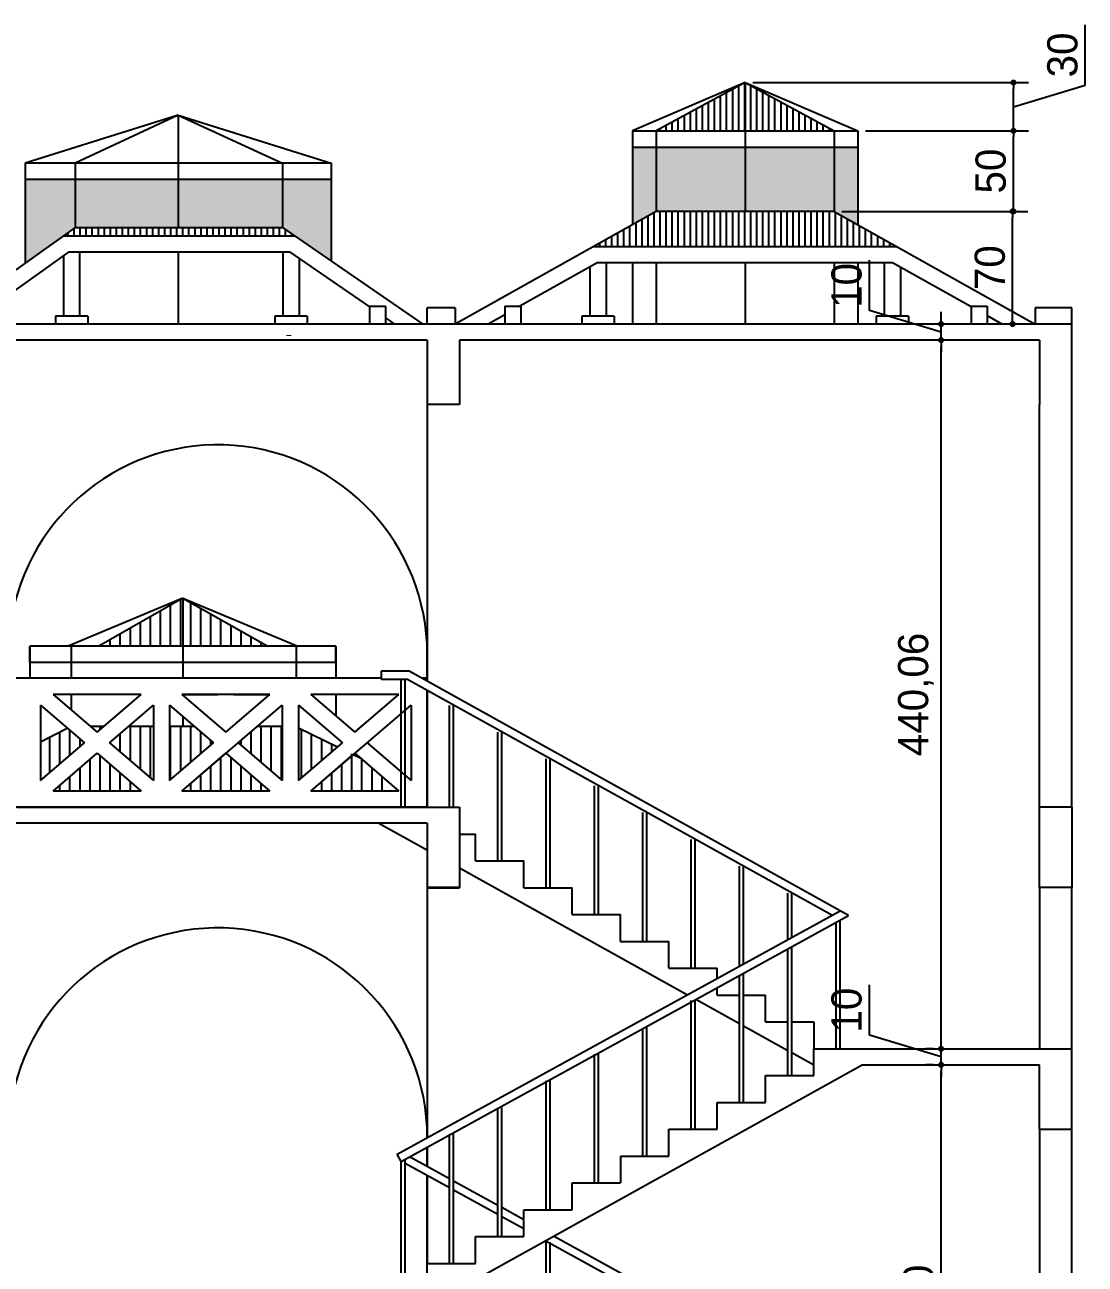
# Model space of a CAD drawing. Extents: x 9483 to 67306, y -5730 to 5191.
# Drawn here: x 12967 to 13625, y -4147 to -3377 of the extents above; entities that cross this region are included whole.
import ezdxf

# ---------------------------------------------------------------- set-up
doc = ezdxf.new("R2010")
doc.units = 0
doc.header["$MEASUREMENT"] = 0
doc.layers.get('0').update_dxf_attribs({"linetype": 'CONTINUOUS'})
doc.layers.get('DEFPOINTS').update_dxf_attribs({"linetype": 'CONTINUOUS'})
for name, color, linetype in [('duvar', 3, 'CONTINUOUS'), ('kolon', 1, 'CONTINUOUS'), ('Layer1', 4, 'CONTINUOUS'), ('ölçü', 5, 'CONTINUOUS')]:
    doc.layers.add(name, color=color, linetype=linetype)
doc.dimstyles.get("Standard").update_dxf_attribs({"dimtxt": 0.18, "dimasz": 0.18, "dimexe": 0.18, "dimexo": 0.0625, "dimgap": 0.09, "dimtad": 0, "dimtih": 1, "dimtoh": 1, "dimdec": 4, "dimzin": 0, "dimdsep": 46, "dimtxsty": 'Standard', "dimcen": 0.09, "dimadec": 0, "dimazin": 0, "dimtfac": 1, "dimtdec": 4, "dimtofl": 0, "dimtmove": 0, "dimatfit": 3, "dimfxl": 1, "dimtolj": 1, "dimtzin": 0, "dimarcsym": 0})

# ---------------------------------------------------------------- blocks, each defined once
blk = doc.blocks.new('_DOT')
at = {"color": 0, "linetype": 'ByBlock'}
blk.add_line((-0.5, 0), (-1, 0), dxfattribs=at)
at = {"color": 0, "linetype": 'ByBlock', "const_width": 0.5}
blk.add_lwpolyline([(-0.25, 0, 1), (0.25, 0, 1)], format="xyb", close=True, dxfattribs=at)
blk = doc.blocks.new('*D89')
at = {"layer": 'DEFPOINTS', "color": 0}
for p in [(13535.62, -4023.39), (13535.62, -4023.39), (13535.62, -4313.39)]:
    blk.add_point(p, dxfattribs=at)
at = {"layer": 'ölçü', "color": 0, "lineweight": -2}
for p, q in [((13530.93, -4023.39), (13526.24, -4023.39)), ((13535.62, -4309.64), (13535.62, -4027.14))]:
    blk.add_line(p, q, dxfattribs=at)
at = {"layer": 'ölçü', "color": 0, "lineweight": -2, "xscale": 3.75, "yscale": 3.75, "zscale": 3.75}
for p, rotation in [((13535.62, -4023.39), 90), ((13535.62, -4313.39), 270)]:
    blk.add_blockref('_DOT', p, dxfattribs=dict(at, rotation=rotation))
at = {"layer": 'ölçü', "color": 0, "insert": (13521.55, -4168.39), "char_height": 18.75, "attachment_point": 5, "rotation": 90}
blk.add_mtext('\\A1;290', dxfattribs=at)
blk = doc.blocks.new('*D90')
at = {"layer": 'DEFPOINTS', "color": 0}
for p in [(13535.62, -4013.39), (13535.62, -4013.39), (13535.62, -4023.39)]:
    blk.add_point(p, dxfattribs=at)
at = {"layer": 'ölçü', "color": 0, "lineweight": -2}
for p, q in [((13491.08, -4005.03), (13491.08, -3973.78)), ((13535.62, -4018.39), (13491.08, -4005.03)), ((13535.62, -4009.64), (13535.62, -4005.89)), ((13530.93, -4013.39), (13526.24, -4013.39)), ((13535.62, -4023.39), (13535.62, -4013.39)), ((13535.62, -4023.39), (13535.62, -4013.39)), ((13535.62, -4027.14), (13535.62, -4030.89))]:
    blk.add_line(p, q, dxfattribs=at)
at = {"layer": 'ölçü', "color": 0, "lineweight": -2, "xscale": 3.75, "yscale": 3.75, "zscale": 3.75}
for p, rotation in [((13535.62, -4013.39), 270), ((13535.62, -4023.39), 90)]:
    blk.add_blockref('_DOT', p, dxfattribs=dict(at, rotation=rotation))
at = {"layer": 'ölçü', "color": 0, "insert": (13477.02, -3989.41), "char_height": 18.75, "attachment_point": 5, "rotation": 90}
blk.add_mtext('\\A1;10', dxfattribs=at)
blk = doc.blocks.new('*D91')
at = {"layer": 'DEFPOINTS', "color": 0}
for p in [(13535.62, -3573.33), (13535.62, -3573.33), (13535.62, -4013.39)]:
    blk.add_point(p, dxfattribs=at)
at = {"layer": 'ölçü', "color": 0, "lineweight": -2}
for p, q in [((13530.93, -3573.33), (13526.24, -3573.33)), ((13535.62, -4009.64), (13535.62, -3577.08))]:
    blk.add_line(p, q, dxfattribs=at)
at = {"layer": 'ölçü', "color": 0, "lineweight": -2, "xscale": 3.75, "yscale": 3.75, "zscale": 3.75}
for p, rotation in [((13535.62, -3573.33), 90), ((13535.62, -4013.39), 270)]:
    blk.add_blockref('_DOT', p, dxfattribs=dict(at, rotation=rotation))
at = {"layer": 'ölçü', "color": 0, "insert": (13519.99, -3793.36), "char_height": 18.75, "attachment_point": 5, "rotation": 90}
blk.add_mtext('\\A1;440,06', dxfattribs=at)
blk = doc.blocks.new('*D92')
at = {"layer": 'DEFPOINTS', "color": 0}
for p in [(13535.62, -3563.33), (13535.62, -3563.33), (13535.62, -3573.33)]:
    blk.add_point(p, dxfattribs=at)
at = {"layer": 'ölçü', "color": 0, "lineweight": -2}
for p, q in [((13491.08, -3554.97), (13491.08, -3523.72)), ((13535.62, -3568.33), (13491.08, -3554.97)), ((13535.62, -3559.58), (13535.62, -3555.83)), ((13530.93, -3563.33), (13526.24, -3563.33)), ((13535.62, -3573.33), (13535.62, -3563.33)), ((13535.62, -3573.33), (13535.62, -3563.33)), ((13535.62, -3577.08), (13535.62, -3580.83))]:
    blk.add_line(p, q, dxfattribs=at)
at = {"layer": 'ölçü', "color": 0, "lineweight": -2, "xscale": 3.75, "yscale": 3.75, "zscale": 3.75}
for p, rotation in [((13535.62, -3563.33), 270), ((13535.62, -3573.33), 90)]:
    blk.add_blockref('_DOT', p, dxfattribs=dict(at, rotation=rotation))
at = {"layer": 'ölçü', "color": 0, "insert": (13477.02, -3539.35), "char_height": 18.75, "attachment_point": 5, "rotation": 90}
blk.add_mtext('\\A1;10', dxfattribs=at)
blk = doc.blocks.new('*D93')
at = {"layer": 'DEFPOINTS', "color": 0}
for p in [(13469.25, -3493.33), (13580.02, -3493.33), (13554.26, -3563.33)]:
    blk.add_point(p, dxfattribs=at)
at = {"layer": 'ölçü', "color": 0, "lineweight": -2}
for p, q in [((13473.93, -3493.33), (13589.39, -3493.33)), ((13580.02, -3559.58), (13580.02, -3497.08))]:
    blk.add_line(p, q, dxfattribs=at)
at = {"layer": 'ölçü', "color": 0, "lineweight": -2, "xscale": 3.75, "yscale": 3.75, "zscale": 3.75}
for p, rotation in [((13580.02, -3493.33), 90), ((13580.02, -3563.33), 270)]:
    blk.add_blockref('_DOT', p, dxfattribs=dict(at, rotation=rotation))
at = {"layer": 'ölçü', "color": 0, "insert": (13565.95, -3528.33), "char_height": 18.75, "attachment_point": 5, "rotation": 90}
blk.add_mtext('\\A1;70', dxfattribs=at)
blk = doc.blocks.new('*D94')
at = {"layer": 'DEFPOINTS', "color": 0}
for p in [(13483.99, -3443.33), (13580.54, -3443.33), (13469.25, -3493.33)]:
    blk.add_point(p, dxfattribs=at)
at = {"layer": 'ölçü', "color": 0, "lineweight": -2}
for p, q in [((13488.68, -3443.33), (13589.91, -3443.33)), ((13580.54, -3489.58), (13580.54, -3447.08))]:
    blk.add_line(p, q, dxfattribs=at)
at = {"layer": 'ölçü', "color": 0, "lineweight": -2, "xscale": 3.75, "yscale": 3.75, "zscale": 3.75}
for p, rotation in [((13580.54, -3443.33), 90), ((13580.54, -3493.33), 270)]:
    blk.add_blockref('_DOT', p, dxfattribs=dict(at, rotation=rotation))
at = {"layer": 'ölçü', "color": 0, "insert": (13566.47, -3468.33), "char_height": 18.75, "attachment_point": 5, "rotation": 90}
blk.add_mtext('\\A1;50', dxfattribs=at)
blk = doc.blocks.new('*D95')
at = {"layer": 'DEFPOINTS', "color": 0}
for p in [(13413.99, -3413.33), (13580.54, -3413.33), (13483.99, -3443.33)]:
    blk.add_point(p, dxfattribs=at)
at = {"layer": 'ölçü', "color": 0, "lineweight": -2}
for p, q in [((13625.07, -3414.97), (13625.07, -3377.47)), ((13418.68, -3413.33), (13589.91, -3413.33)), ((13580.54, -3428.33), (13625.07, -3414.97)), ((13580.54, -3439.58), (13580.54, -3417.08))]:
    blk.add_line(p, q, dxfattribs=at)
at = {"layer": 'ölçü', "color": 0, "lineweight": -2, "xscale": 3.75, "yscale": 3.75, "zscale": 3.75}
for p, rotation in [((13580.54, -3413.33), 90), ((13580.54, -3443.33), 270)]:
    blk.add_blockref('_DOT', p, dxfattribs=dict(at, rotation=rotation))
at = {"layer": 'ölçü', "color": 0, "insert": (13611.01, -3396.22), "char_height": 18.75, "attachment_point": 5, "rotation": 90}
blk.add_mtext('\\A1;30', dxfattribs=at)

msp = doc.modelspace()

# ---------------------------------------------------------------- hatches: boundary and pattern name
at = {"layer": 'kolon'}
h = msp.add_hatch(dxfattribs=at)
h.set_pattern_fill('LINE', color=1, scale=30, angle=90, style=0)
h.paths.add_polyline_path([(13413.99093, -3443.33009), (13413.99093, -3413.33009), (13358.73628, -3443.33009)])
h.paths.add_polyline_path([(13413.99093, -3443.33009), (13469.24559, -3443.33009), (13413.99093, -3413.33009)])
h = msp.add_hatch(color=1, dxfattribs=at)
h.dxf.hatch_style = 1
h.set_gradient(color1=(255, 223, 127), color2=(255, 246, 219), one_color=1, tint=0.93, name='CYLINDER')
h.paths.add_polyline_path([(12998.11333, -3473.45779), (12967.01725, -3473.45779), (12967.01725, -3525.50926), (12998.11333, -3503.33009)])
h.paths.add_polyline_path([(13157.01725, -3473.45779), (13126.83748, -3473.45779), (13126.83748, -3503.33009), (13157.01725, -3524.10708)])
h.paths.add_polyline_path([(13358.73628, -3453.45779), (13343.99093, -3453.45779), (13343.99093, -3501.60434), (13358.73628, -3493.33009)])
h.paths.add_polyline_path([(13483.99093, -3453.45779), (13469.24559, -3453.45779), (13469.24559, -3493.33009), (13483.99093, -3501.60434)])
h = msp.add_hatch(color=1, dxfattribs=at)
h.dxf.hatch_style = 1
h.set_gradient(color1=(255, 205, 56), color2=(255, 219, 112), one_color=1, tint=0.72, name='CYLINDER')
h.paths.add_polyline_path([(13062.01725, -3473.45779), (12998.11333, -3473.45779), (12998.11333, -3503.33009), (13062.01725, -3503.33009)])
h.paths.add_polyline_path([(13126.83748, -3473.45779), (13062.01725, -3473.45779), (13062.01725, -3503.33009), (13126.83748, -3503.33009)])
h.paths.add_polyline_path([(13413.99093, -3453.45779), (13358.73628, -3453.45779), (13358.73628, -3493.33009), (13413.99093, -3493.33009)])
h.paths.add_polyline_path([(13469.24559, -3453.45779), (13413.99093, -3453.45779), (13413.99093, -3493.33009), (13469.24559, -3493.33009)])
h = msp.add_hatch(dxfattribs=at)
h.set_pattern_fill('LINE', color=1, scale=30, angle=90, style=0)
h.paths.add_polyline_path([(13358.73628, -3493.33009), (13320.00331, -3515.06483), (13507.97856, -3515.06483), (13469.24559, -3493.33009)])
h = msp.add_hatch(dxfattribs=at)
h.set_pattern_fill('LINE', color=1, scale=30, angle=90, style=0)
h.paths.add_polyline_path([(13134.32165, -3508.4825), (13126.83748, -3503.33009), (12998.11333, -3503.33009), (12990.88945, -3508.4825)])

# ---------------------------------------------------------------- linework, layer by layer
at = {"color": 27}
for p, q in [((13188.01003, -3783.33009), (12956.90816, -3783.33009)), ((13188.01003, -3783.33009), (12956.90816, -3783.33009)), ((13176.67043, -3783.33009), (12966.67043, -3783.33009)), ((13216.90816, -3783.33009), (13213.21291, -3783.33009)), ((13216.90816, -3783.33009), (13213.21291, -3783.33009)), ((13216.67043, -3783.33009), (13216.67043, -3785.2517)), ((13216.67043, -3783.33009), (13216.67043, -3785.2517)), ((13216.67043, -3783.33009), (13216.67043, -3785.2517)), ((13216.67043, -3783.33009), (13216.67043, -3785.2517)), ((12984.35338, -3793.33009), (13011.67043, -3816.74471)), ((13038.98747, -3793.33009), (12984.35338, -3793.33009)), ((13038.98747, -3793.33009), (12984.35338, -3793.33009)), ((12984.35338, -3793.33009), (13011.67043, -3816.74471)), ((13038.98747, -3793.33009), (12984.35338, -3793.33009)), ((12984.35338, -3793.33009), (13011.67043, -3816.74471)), ((13038.98747, -3793.33009), (12984.35338, -3793.33009)), ((12984.35338, -3793.33009), (13011.67043, -3816.74471)), ((13011.67043, -3816.74471), (13038.98747, -3793.33009)), ((13011.67043, -3816.74471), (13038.98747, -3793.33009)), ((13011.67043, -3816.74471), (13038.98747, -3793.33009)), ((13011.67043, -3816.74471), (13038.98747, -3793.33009)), ((13118.98747, -3793.33009), (13064.35338, -3793.33009)), ((13064.35338, -3793.33009), (13091.67043, -3816.74471)), ((13064.35338, -3793.33009), (13086.67043, -3793.33009)), ((13118.98747, -3793.33009), (13064.35338, -3793.33009)), ((13064.35338, -3793.33009), (13086.67043, -3793.33009)), ((13064.35338, -3793.33009), (13091.67043, -3816.74471)), ((13064.35338, -3793.33009), (13091.67043, -3816.74471)), ((13118.98747, -3793.33009), (13064.35338, -3793.33009)), ((13064.35338, -3793.33009), (13091.67043, -3816.74471)), ((13118.98747, -3793.33009), (13064.35338, -3793.33009)), ((13091.67043, -3816.74471), (13118.98747, -3793.33009)), ((13091.67043, -3816.74471), (13118.98747, -3793.33009)), ((13091.67043, -3816.74471), (13118.98747, -3793.33009)), ((13091.67043, -3816.74471), (13118.98747, -3793.33009)), ((13096.67043, -3793.33009), (13101.67043, -3793.33009)), ((13096.67043, -3793.33009), (13118.98747, -3793.33009)), ((13144.35338, -3793.33009), (13171.67043, -3816.74471)), ((13176.67043, -3793.33009), (13144.35338, -3793.33009)), ((13144.35338, -3793.33009), (13171.67043, -3816.74471)), ((13176.67043, -3793.33009), (13144.35338, -3793.33009)), ((13198.98747, -3793.33009), (13144.35338, -3793.33009)), ((13144.35338, -3793.33009), (13171.67043, -3816.74471)), ((13144.35338, -3793.33009), (13171.67043, -3816.74471)), ((13198.98747, -3793.33009), (13144.35338, -3793.33009)), ((13171.67043, -3816.74471), (13198.98747, -3793.33009)), ((13171.67043, -3816.74471), (13198.98747, -3793.33009)), ((13216.67043, -3790.97204), (13216.67043, -3863.34548)), ((13216.67043, -3790.97204), (13216.67043, -3863.34548)), ((13216.67043, -3790.97204), (13216.67043, -3863.34548)), ((13216.67043, -3790.97204), (13216.67043, -3863.34548)), ((12976.67043, -3799.91548), (12976.67043, -3846.74471)), ((12976.67043, -3799.91548), (12976.67043, -3846.74471)), ((12976.67043, -3799.91548), (13003.98747, -3823.33009)), ((12976.67043, -3799.91548), (13003.98747, -3823.33009)), ((12976.67043, -3799.91548), (12976.67043, -3846.74471)), ((12976.67043, -3799.91548), (13003.98747, -3823.33009)), ((12976.67043, -3799.91548), (13003.98747, -3823.33009)), ((13019.35338, -3823.33009), (13046.67043, -3799.91548)), ((13019.35338, -3823.33009), (13046.67043, -3799.91548)), ((13046.67043, -3799.91548), (13046.67043, -3846.74471)), ((13046.67043, -3799.91548), (13046.67043, -3846.74471)), ((13046.67043, -3799.91548), (13046.67043, -3846.74471)), ((13046.67043, -3799.91548), (13046.67043, -3846.74471)), ((13056.67043, -3799.91548), (13056.67043, -3846.74471)), ((13056.67043, -3799.91548), (13056.67043, -3846.74471)), ((13056.67043, -3799.91548), (13056.67043, -3846.74471)), ((13056.67043, -3799.91548), (13056.67043, -3846.74471)), ((13056.67043, -3799.91548), (13083.98747, -3823.33009)), ((13056.67043, -3799.91548), (13083.98747, -3823.33009)), ((13056.67043, -3799.91548), (13056.67043, -3846.74471)), ((13056.67043, -3799.91548), (13056.67043, -3846.74471)), ((13056.67043, -3799.91548), (13056.67043, -3846.74471)), ((13056.67043, -3799.91548), (13056.67043, -3846.74471)), ((13056.67043, -3799.91548), (13083.98747, -3823.33009)), ((13056.67043, -3799.91548), (13083.98747, -3823.33009)), ((13064.35338, -3853.33009), (13126.67043, -3799.91548)), ((13064.35338, -3853.33009), (13126.67043, -3799.91548)), ((13099.35338, -3823.33009), (13126.67043, -3799.91548)), ((13099.35338, -3823.33009), (13126.67043, -3799.91548)), ((13126.67043, -3799.91548), (13126.67043, -3846.74471)), ((13126.67043, -3799.91548), (13126.67043, -3846.74471)), ((13126.67043, -3799.91548), (13126.67043, -3846.74471)), ((13126.67043, -3799.91548), (13126.67043, -3846.74471)), ((13126.67043, -3799.91548), (13126.67043, -3846.74471)), ((13126.67043, -3799.91548), (13126.67043, -3846.74471)), ((13126.67043, -3799.91548), (13126.67043, -3846.74471)), ((13126.67043, -3799.91548), (13126.67043, -3846.74471)), ((13136.67043, -3799.91548), (13136.67043, -3846.74471)), ((13136.67043, -3799.91548), (13136.67043, -3846.74471)), ((13136.67043, -3799.91548), (13136.67043, -3846.74471)), ((13136.67043, -3799.91548), (13136.67043, -3846.74471)), ((13136.67043, -3799.91548), (13163.98747, -3823.33009)), ((13136.67043, -3799.91548), (13163.98747, -3823.33009)), ((13136.67043, -3799.91548), (13136.67043, -3846.74471)), ((13136.67043, -3799.91548), (13136.67043, -3846.74471)), ((13136.67043, -3799.91548), (13136.67043, -3846.74471)), ((13136.67043, -3799.91548), (13136.67043, -3846.74471)), ((13136.67043, -3799.91548), (13163.98747, -3823.33009)), ((13136.67043, -3799.91548), (13163.98747, -3823.33009)), ((13144.35338, -3853.33009), (13206.67043, -3799.91548)), ((13144.35338, -3853.33009), (13206.67043, -3799.91548)), ((13206.67043, -3799.91548), (13206.67043, -3846.74471)), ((13206.67043, -3799.91548), (13206.67043, -3846.74471)), ((13206.67043, -3799.91548), (13206.67043, -3846.74471)), ((13206.67043, -3799.91548), (13206.67043, -3846.74471)), ((13206.67043, -3799.91548), (13206.67043, -3846.74471)), ((13206.67043, -3799.91548), (13206.67043, -3846.74471)), ((13171.67043, -3816.74471), (13176.67043, -3812.45899)), ((13171.67043, -3816.74471), (13176.67043, -3812.45899)), ((12976.67043, -3846.74471), (13003.98747, -3823.33009)), ((12976.67043, -3846.74471), (13003.98747, -3823.33009)), ((12976.67043, -3846.74471), (13003.98747, -3823.33009)), ((12976.67043, -3846.74471), (13003.98747, -3823.33009)), ((13019.35338, -3823.33009), (13046.67043, -3846.74471)), ((13019.35338, -3823.33009), (13046.67043, -3846.74471)), ((13019.35338, -3823.33009), (13046.67043, -3846.74471)), ((13019.35338, -3823.33009), (13046.67043, -3846.74471)), ((13056.67043, -3846.74471), (13083.98747, -3823.33009)), ((13056.67043, -3846.74471), (13083.98747, -3823.33009)), ((13056.67043, -3846.74471), (13083.98747, -3823.33009)), ((13056.67043, -3846.74471), (13083.98747, -3823.33009)), ((13099.35338, -3823.33009), (13126.67043, -3846.74471)), ((13099.35338, -3823.33009), (13126.67043, -3846.74471)), ((13099.35338, -3823.33009), (13126.67043, -3846.74471)), ((13099.35338, -3823.33009), (13126.67043, -3846.74471)), ((13136.67043, -3846.74471), (13163.98747, -3823.33009)), ((13136.67043, -3846.74471), (13163.98747, -3823.33009)), ((13136.67043, -3846.74471), (13163.98747, -3823.33009)), ((13136.67043, -3846.74471), (13163.98747, -3823.33009)), ((13179.35338, -3823.33009), (13206.67043, -3846.74471)), ((13179.35338, -3823.33009), (13206.67043, -3846.74471)), ((12984.35338, -3853.33009), (13011.67043, -3829.91548)), ((12984.35338, -3853.33009), (13011.67043, -3829.91548)), ((13011.67043, -3829.91548), (13038.98747, -3853.33009)), ((13011.67043, -3829.91548), (13038.98747, -3853.33009)), ((13011.67043, -3829.91548), (13038.98747, -3853.33009)), ((13011.67043, -3829.91548), (13038.98747, -3853.33009)), ((13064.35338, -3853.33009), (13091.67043, -3829.91548)), ((13064.35338, -3853.33009), (13091.67043, -3829.91548)), ((13091.67043, -3829.91548), (13118.98747, -3853.33009)), ((13091.67043, -3829.91548), (13118.98747, -3853.33009)), ((13091.67043, -3829.91548), (13118.98747, -3853.33009)), ((13091.67043, -3829.91548), (13118.98747, -3853.33009)), ((13144.35338, -3853.33009), (13176.67043, -3825.62977)), ((13144.35338, -3853.33009), (13170.75143, -3830.70319)), ((13171.67043, -3829.91548), (13176.67043, -3834.2012)), ((13171.67043, -3829.91548), (13176.67043, -3834.2012)), ((13171.67043, -3829.91548), (13198.98747, -3853.33009)), ((13171.67043, -3829.91548), (13198.98747, -3853.33009)), ((13038.98747, -3853.33009), (12984.35338, -3853.33009)), ((13038.98747, -3853.33009), (12984.35338, -3853.33009)), ((13038.98747, -3853.33009), (12984.35338, -3853.33009)), ((13038.98747, -3853.33009), (12984.35338, -3853.33009)), ((13038.98747, -3853.33009), (12984.35338, -3853.33009)), ((13038.98747, -3853.33009), (12984.35338, -3853.33009)), ((13038.98747, -3853.33009), (12984.35338, -3853.33009)), ((13038.98747, -3853.33009), (12984.35338, -3853.33009)), ((13118.98747, -3853.33009), (13064.35338, -3853.33009)), ((13118.98747, -3853.33009), (13064.35338, -3853.33009)), ((13118.98747, -3853.33009), (13064.35338, -3853.33009)), ((13118.98747, -3853.33009), (13064.35338, -3853.33009)), ((13118.98747, -3853.33009), (13064.35338, -3853.33009)), ((13118.98747, -3853.33009), (13064.35338, -3853.33009)), ((13118.98747, -3853.33009), (13064.35338, -3853.33009)), ((13118.98747, -3853.33009), (13064.35338, -3853.33009)), ((13118.98747, -3853.33009), (13064.35338, -3853.33009)), ((13118.98747, -3853.33009), (13064.35338, -3853.33009)), ((13118.98747, -3853.33009), (13064.35338, -3853.33009)), ((13118.98747, -3853.33009), (13064.35338, -3853.33009)), ((13176.67043, -3853.33009), (13144.35338, -3853.33009)), ((13176.67043, -3853.33009), (13144.35338, -3853.33009)), ((13176.67043, -3853.33009), (13144.35338, -3853.33009)), ((13176.67043, -3853.33009), (13144.35338, -3853.33009)), ((13176.67043, -3853.33009), (13144.35338, -3853.33009)), ((13176.67043, -3853.33009), (13144.35338, -3853.33009)), ((13198.98747, -3853.33009), (13144.35338, -3853.33009)), ((13198.98747, -3853.33009), (13144.35338, -3853.33009)), ((13198.98747, -3853.33009), (13144.35338, -3853.33009)), ((13198.98747, -3853.33009), (13144.35338, -3853.33009)), ((13198.98747, -3853.33009), (13144.35338, -3853.33009)), ((13198.98747, -3853.33009), (13144.35338, -3853.33009)), ((13206.67043, -3863.33009), (13206.67043, -3863.34548)), ((13206.67043, -3863.33009), (13206.67043, -3863.34548)), ((13206.67043, -3863.33009), (13206.67043, -3863.34548)), ((13206.67043, -3863.33009), (13206.67043, -3863.34548))]:
    msp.add_line(p, q, dxfattribs=at)
at = {"layer": 'duvar'}
for p, q in [((13062.01725, -3433.50625), (13062.01725, -3503.33009)), ((12967.01725, -3463.45779), (12967.01725, -3525.50926)), ((12998.11333, -3463.45779), (12998.11333, -3503.33009)), ((13126.83748, -3463.45779), (13126.83748, -3503.33009)), ((13157.01725, -3463.45779), (13157.01725, -3524.10708)), ((13157.01725, -3473.45779), (12967.01725, -3473.45779)), ((13062.01725, -3518.4825), (13062.01725, -3563.33009)), ((13064.98153, -3733.45779), (13064.98153, -3783.33009)), ((12969.98153, -3773.45779), (12969.98153, -3763.45779)), ((12969.98153, -3763.45779), (12969.98153, -3783.33009)), ((12995.53128, -3763.45779), (12995.53128, -3783.33009)), ((13135.27584, -3763.45779), (13135.27584, -3783.33009)), ((13159.98153, -3773.45779), (13159.98153, -3763.45779)), ((13159.98153, -3763.45779), (13159.98153, -3783.33009)), ((13216.67043, -3768.33009), (13216.67043, -3785.2517)), ((13216.67043, -3785.2517), (13216.67043, -3768.33009)), ((13216.67043, -3785.2517), (13216.67043, -3768.33009)), ((13159.98153, -3773.45779), (12969.98153, -3773.45779)), ((12969.98153, -3773.45779), (12969.98153, -3783.33009)), ((13159.98153, -3773.45779), (13159.98153, -3783.33009)), ((12995.53128, -3793.33009), (12995.53128, -3802.91115)), ((13159.98153, -3793.33009), (13159.98153, -3806.72565)), ((13159.98153, -3793.33009), (13159.98153, -3806.72565)), ((13216.67043, -3863.33009), (13216.67043, -3790.97204)), ((13216.67043, -3863.33009), (13216.67043, -3790.97204)), ((13216.67043, -3790.97204), (13216.67043, -3863.33009)), ((13064.98153, -3807.03929), (13064.98153, -3813.33009)), ((13596.67043, -4063.39009), (13596.67043, -4313.39009)), ((13616.67043, -4313.39009), (13616.67043, -4063.39009)), ((13216.67043, -4068.33009), (13216.67043, -4068.68179)), ((13216.67043, -4068.68179), (13216.67043, -4068.33009)), ((13216.67043, -4068.68179), (13216.67043, -4068.33009)), ((13216.67043, -4086.57063), (13216.67043, -4074.38872)), ((13216.67043, -4086.57063), (13216.67043, -4074.38872)), ((13216.67043, -4074.38872), (13216.67043, -4086.57063)), ((13216.67043, -4146.67009), (13216.67043, -4092.27863)), ((13216.67043, -4146.67009), (13216.67043, -4092.27863)), ((13216.67043, -4092.27863), (13216.67043, -4146.67009))]:
    msp.add_line(p, q, dxfattribs=at)
at = {"layer": 'duvar', "color": 1}
for p, q in [((13343.99093, -3443.33009), (13483.99093, -3443.33009)), ((13596.67043, -3873.33009), (13596.67043, -3863.33009)), ((13616.67043, -3863.33009), (13596.67043, -3863.33009)), ((13596.67043, -3913.33009), (13596.67043, -3873.33009))]:
    msp.add_line(p, q, dxfattribs=at)
at = {"layer": 'duvar', "color": 27, "lineweight": 0}
msp.add_line((13132.15504, -3570.37072), (13129.3724, -3570.63082), dxfattribs=at)
at = {"layer": 'duvar', "color": 3}
for p, q in [((13596.67043, -3863.33009), (13596.67043, -3613.33009)), ((13616.67043, -3863.33009), (13616.67043, -3613.33009)), ((13596.67043, -3913.33009), (13596.67043, -4013.39009)), ((13616.67043, -4013.39009), (13616.67043, -3913.33009))]:
    msp.add_line(p, q, dxfattribs=at)
at = {"layer": 'kolon', "color": 1}
for p, q in [((13413.99093, -3413.33009), (13343.99093, -3443.33009)), ((13413.99093, -3413.33009), (13358.73628, -3443.33009)), ((13413.99093, -3413.33009), (13469.24559, -3443.33009)), ((13413.99093, -3413.33009), (13483.99093, -3443.33009)), ((13343.99093, -3453.45779), (13483.99093, -3453.45779)), ((12967.01725, -3463.45779), (12967.01725, -3525.50926)), ((13358.73628, -3493.33009), (13233.99093, -3563.33009)), ((13469.24559, -3493.33009), (13593.99093, -3563.33009)), ((12998.11333, -3503.33009), (12928.01133, -3553.33009)), ((12990.88945, -3508.4825), (13134.32165, -3508.4825)), ((13320.00331, -3515.06483), (13507.97856, -3515.06483)), ((12994.09031, -3518.4825), (12946.71938, -3552.26965)), ((12994.09031, -3518.4825), (13131.21225, -3518.4825)), ((13322.61731, -3525.06483), (13274.22383, -3552.22051)), ((13322.61731, -3525.06483), (13505.36455, -3525.06483)), ((13343.99093, -3525.06483), (13343.99093, -3563.33009)), ((13358.73628, -3525.06483), (13358.73628, -3563.33009)), ((13413.99093, -3525.06483), (13413.99093, -3563.33009)), ((13469.24559, -3525.06483), (13469.24559, -3563.33009)), ((13483.99093, -3525.06483), (13483.99093, -3563.33009)), ((13505.36455, -3525.06483), (13554.25825, -3552.5012)), ((13216.67043, -3563.33009), (13216.67043, -3553.33009)), ((13233.99093, -3553.33009), (13233.99093, -3563.33009)), ((13264.78891, -3557.51485), (13254.4257, -3563.33009)), ((13564.25825, -3558.11263), (13573.55617, -3563.33009)), ((13216.67043, -3573.33009), (13216.67043, -3785.2517)), ((13236.67043, -3573.33009), (13236.67043, -3613.33009)), ((13216.67043, -3790.97204), (13216.67043, -3863.33009)), ((13216.67043, -3863.33009), (13216.67043, -3846.67009)), ((13236.67043, -3863.33009), (13236.67043, -3913.43009)), ((13616.67043, -3863.33009), (13616.67043, -3913.33009)), ((13216.67043, -3873.33009), (13216.67043, -3880.11009)), ((13216.67043, -3873.33009), (13216.67043, -4068.68179)), ((13596.67043, -3913.33009), (13596.67043, -3873.33009)), ((13616.67043, -3913.33009), (13596.67043, -3913.33009)), ((13596.67043, -4063.39009), (13596.67043, -4023.39009)), ((13216.67043, -4074.38872), (13216.67043, -4086.57063)), ((13216.67043, -4092.27863), (13216.67043, -4146.67009))]:
    msp.add_line(p, q, dxfattribs=at)
at = {"layer": 'kolon', "color": 3}
for p, q in [((13413.99093, -3413.33009), (13413.99093, -3493.33009)), ((13343.99093, -3443.33009), (13343.99093, -3501.60434)), ((13358.73628, -3443.33009), (13358.73628, -3493.33009)), ((13469.24559, -3443.33009), (13469.24559, -3493.33009)), ((13483.99093, -3443.33009), (13483.99093, -3501.60434))]:
    msp.add_line(p, q, dxfattribs=at)
at = {"layer": 'kolon'}
for p, q in [((13062.01725, -3433.50625), (12967.01725, -3463.45779)), ((13062.01725, -3433.50625), (12998.11333, -3463.45779)), ((13062.01725, -3433.50625), (13157.01725, -3463.45779)), ((13062.01725, -3433.50625), (13126.83748, -3463.45779)), ((13157.01725, -3463.45779), (12967.01725, -3463.45779)), ((13469.24559, -3493.33009), (13358.73628, -3493.33009)), ((12998.11333, -3503.33009), (13126.83748, -3503.33009)), ((13126.83748, -3503.33009), (13213.99093, -3563.33009)), ((13131.21225, -3518.4825), (13180.77515, -3552.60363)), ((13233.99093, -3553.33009), (13216.67043, -3553.33009)), ((13616.67043, -3553.33009), (13593.99093, -3553.33009)), ((13616.67043, -3613.33009), (13616.67043, -3553.33009)), ((13142.09242, -3563.33009), (12916.67043, -3563.33009)), ((13616.67043, -3563.33009), (13142.09242, -3563.33009)), ((13190.77515, -3559.48803), (13196.35596, -3563.33009)), ((13216.67043, -3573.33009), (12956.67043, -3573.33009)), ((13596.67043, -3573.33009), (13236.67043, -3573.33009)), ((13596.67043, -3573.33009), (13596.67043, -3613.33009)), ((13236.67043, -3613.33009), (13216.67043, -3613.33009)), ((13064.98153, -3733.45779), (12993.73153, -3763.45779)), ((13064.98153, -3733.45779), (13012.89384, -3763.45779)), ((13057.37177, -3763.45779), (13057.37177, -3737.84065)), ((13063.62177, -3763.45779), (13063.62177, -3734.24095)), ((13064.98153, -3733.45779), (13117.70226, -3763.45779)), ((13064.98153, -3733.45779), (13136.23153, -3763.45779)), ((13069.87177, -3763.45779), (13069.87177, -3736.24052)), ((13076.12177, -3763.45779), (13076.12177, -3739.797)), ((13044.87177, -3763.45779), (13044.87177, -3745.04005)), ((13051.12177, -3763.45779), (13051.12177, -3741.44035)), ((13082.37177, -3763.45779), (13082.37177, -3743.35347)), ((13088.62177, -3763.45779), (13088.62177, -3746.90995)), ((13026.12177, -3763.45779), (13026.12177, -3755.83914)), ((13032.37177, -3763.45779), (13032.37177, -3752.23944)), ((13038.62177, -3763.45779), (13038.62177, -3748.63974)), ((13094.87177, -3763.45779), (13094.87177, -3750.46642)), ((13101.12177, -3763.45779), (13101.12177, -3754.0229)), ((13159.98153, -3763.45779), (12969.98153, -3763.45779)), ((13013.62177, -3763.45779), (13013.62177, -3763.03854)), ((13019.87177, -3763.45779), (13019.87177, -3759.43884)), ((13107.37177, -3763.45779), (13107.37177, -3757.57937)), ((13113.62177, -3763.45779), (13113.62177, -3761.13585)), ((12993.51435, -3814.35313), (12976.67043, -3822.89674)), ((12993.51435, -3814.35313), (12976.67043, -3822.89674)), ((12988.62177, -3836.50069), (12988.62177, -3816.83475)), ((12994.87177, -3831.14355), (12994.87177, -3815.51664)), ((13015.65414, -3813.33009), (13007.68671, -3813.33009)), ((13013.62177, -3815.07212), (13013.62177, -3813.33009)), ((13026.12177, -3829.13157), (13026.12177, -3817.52861)), ((13046.67043, -3813.33009), (13031.02005, -3813.33009)), ((13032.37177, -3834.48872), (13032.37177, -3813.33009)), ((13038.62177, -3839.84586), (13038.62177, -3813.33009)), ((13044.87177, -3845.203), (13044.87177, -3813.33009)), ((13072.32081, -3813.33009), (13056.67043, -3813.33009)), ((13057.37177, -3846.14355), (13057.37177, -3813.33009)), ((13063.62177, -3840.78641), (13063.62177, -3813.33009)), ((13069.87177, -3835.42926), (13069.87177, -3813.33009)), ((13076.12177, -3830.07212), (13076.12177, -3816.58807)), ((13107.37177, -3830.203), (13107.37177, -3816.45719)), ((13126.67043, -3813.33009), (13111.02005, -3813.33009)), ((13113.62177, -3835.56015), (13113.62177, -3813.33009)), ((13119.87177, -3840.91729), (13119.87177, -3813.33009)), ((13126.12177, -3846.27443), (13126.12177, -3813.33009)), ((13136.67043, -3814.01305), (13160.97257, -3825.91429)), ((13138.62177, -3845.07212), (13138.62177, -3814.96867)), ((12982.37177, -3841.85784), (12982.37177, -3820.00489)), ((13001.12177, -3825.78641), (13001.12177, -3820.87378)), ((13019.87177, -3823.77443), (13019.87177, -3822.88576)), ((13082.37177, -3824.71498), (13082.37177, -3821.94521)), ((13101.12177, -3824.84586), (13101.12177, -3821.81433)), ((13144.87177, -3839.71498), (13144.87177, -3818.02941)), ((13151.12177, -3834.35784), (13151.12177, -3821.09016)), ((13157.37177, -3829.00069), (13157.37177, -3824.15091)), ((13013.62177, -3853.33009), (13013.62177, -3831.58807)), ((13088.62177, -3853.33009), (13088.62177, -3832.52861)), ((13094.87177, -3853.33009), (13094.87177, -3832.6595)), ((13169.87177, -3853.33009), (13169.87177, -3830.27241)), ((13170.75143, -3830.70319), (13175.03918, -3832.80299)), ((13001.12177, -3853.33009), (13001.12177, -3838.95719)), ((13007.37177, -3853.33009), (13007.37177, -3833.60004)), ((13019.87177, -3853.33009), (13019.87177, -3836.94521)), ((13082.37177, -3853.33009), (13082.37177, -3837.88576)), ((13101.12177, -3853.33009), (13101.12177, -3838.01664)), ((13163.62177, -3853.33009), (13163.62177, -3836.81433)), ((13176.12177, -3853.33009), (13176.12177, -3833.33315)), ((13182.37177, -3853.33009), (13182.37177, -3839.08807)), ((12994.87177, -3853.33009), (12994.87177, -3844.31433)), ((13026.12177, -3853.33009), (13026.12177, -3842.30235)), ((13032.37177, -3853.33009), (13032.37177, -3847.6595)), ((13076.12177, -3853.33009), (13076.12177, -3843.2429)), ((13107.37177, -3853.33009), (13107.37177, -3843.37378)), ((13151.12177, -3853.33009), (13151.12177, -3847.52861)), ((13157.37177, -3853.33009), (13157.37177, -3842.17147)), ((13188.62177, -3853.33009), (13188.62177, -3844.44521)), ((12988.62177, -3853.33009), (12988.62177, -3849.67147)), ((13038.62177, -3853.33009), (13038.62177, -3853.01664)), ((13069.87177, -3853.33009), (13069.87177, -3848.60004)), ((13113.62177, -3853.33009), (13113.62177, -3848.73092)), ((13144.87177, -3853.33009), (13144.87177, -3852.88576)), ((13216.67043, -3863.33009), (12916.67043, -3863.33009)), ((13216.95521, -3863.33009), (12926.67043, -3863.33009)), ((12961.95521, -3863.33009), (13236.67043, -3863.33009)), ((13216.67043, -3873.33009), (12956.67043, -3873.33009)), ((13186.67043, -3873.33009), (13216.85933, -3890.11009)), ((13236.67043, -3901.12176), (13378.21209, -3979.79534)), ((13236.67043, -3913.33009), (13216.67043, -3913.33009)), ((13236.67043, -3913.33009), (13216.67043, -3913.33009)), ((13383.37173, -3982.66324), (13410.42043, -3997.6978)), ((13412.92043, -3999.08739), (13440.42043, -4014.3728)), ((13442.92043, -4015.76239), (13456.67043, -4023.40509)), ((13456.67043, -4013.39009), (13616.67043, -4013.39009)), ((13616.67043, -4063.39009), (13616.67043, -4013.39009)), ((13236.67043, -4162.22343), (13486.67043, -4023.39009)), ((13486.67043, -4023.39009), (13596.67043, -4023.39009)), ((13596.67043, -4063.39009), (13596.67043, -4023.39009)), ((13596.67043, -4063.39009), (13616.67043, -4063.39009))]:
    msp.add_line(p, q, dxfattribs=at)
at = {"layer": 'kolon', "color": 40}
for p, q in [((12990.88945, -3520.7655), (12990.88945, -3558.33009)), ((13000.88945, -3518.4825), (13000.88945, -3558.33009)), ((13127.09242, -3518.4825), (13127.09242, -3558.33009)), ((13137.09242, -3522.53065), (13137.09242, -3558.33009)), ((13327.61731, -3525.06483), (13327.61731, -3558.33009)), ((13500.36455, -3525.06483), (13500.36455, -3558.33009)), ((13317.61731, -3527.87055), (13317.61731, -3558.33009)), ((13510.36455, -3527.87055), (13510.36455, -3558.33009)), ((13180.77515, -3552.26965), (13180.77515, -3563.33009)), ((13180.77515, -3552.26965), (13190.77515, -3552.26965)), ((13190.77515, -3552.26965), (13190.77515, -3563.33009)), ((13264.78891, -3552.22051), (13274.78891, -3552.22051)), ((13264.78891, -3552.22051), (13264.78891, -3563.28095)), ((13274.78891, -3552.22051), (13274.78891, -3563.28095)), ((13554.25825, -3552.26965), (13564.25825, -3552.26965)), ((13554.25825, -3552.26965), (13554.25825, -3563.33009)), ((13564.25825, -3552.26965), (13564.25825, -3563.33009)), ((13005.88945, -3558.33009), (12985.88945, -3558.33009)), ((12985.88945, -3558.33009), (12985.88945, -3563.33009)), ((13005.88945, -3558.33009), (13005.88945, -3563.33009)), ((13122.09242, -3558.33009), (13122.09242, -3563.33009)), ((13142.09242, -3558.33009), (13122.09242, -3558.33009)), ((13142.09242, -3558.33009), (13142.09242, -3563.33009)), ((13332.61731, -3558.33009), (13312.61731, -3558.33009)), ((13312.61731, -3558.33009), (13312.61731, -3563.33009)), ((13332.61731, -3558.33009), (13332.61731, -3563.33009)), ((13515.36455, -3558.33009), (13495.36455, -3558.33009)), ((13495.36455, -3558.33009), (13495.36455, -3563.33009)), ((13515.36455, -3558.33009), (13515.36455, -3563.33009))]:
    msp.add_line(p, q, dxfattribs=at)
at = {"layer": 'kolon', "color": 6}
msp.add_line((13593.99093, -3553.33009), (13593.99093, -3563.33009), dxfattribs=at)
at = {"layer": 'kolon', "color": 4}
msp.add_line((13216.67043, -4163.33009), (13216.67043, -4146.67009), dxfattribs=at)
at = {"layer": 'kolon', "color": 3}
for centre in [(13086.67043, -3768.33009), (13086.67043, -4068.33009)]:
    msp.add_arc(centre, 130, 360, 171.1501169, dxfattribs=at)
at = {"layer": 'Layer1'}
msp.add_line((13216.67043, -3863.33009), (13216.67043, -3846.67009), dxfattribs=at)
at = {"layer": 'Layer1', "color": 4}
for p, q in [((13246.67043, -3896.77009), (13246.67043, -3880.11009)), ((13246.67043, -3896.77009), (13246.67043, -3880.11009)), ((13276.67043, -3913.43009), (13276.67043, -3896.77009)), ((13306.67043, -3930.09009), (13306.67043, -3913.43009)), ((13336.67043, -3946.75009), (13336.67043, -3930.09009)), ((13336.67043, -3946.75009), (13336.67043, -3930.09009)), ((13366.67043, -3963.41009), (13366.67043, -3946.75009)), ((13396.67043, -3969.63885), (13396.67043, -3963.41009)), ((13396.67043, -3980.07009), (13396.67043, -3975.34578)), ((13426.67043, -3996.73009), (13426.67043, -3980.07009)), ((13456.67043, -4030.05009), (13456.67043, -4013.39009)), ((13426.67043, -4046.71009), (13426.67043, -4030.05009)), ((13396.67043, -4063.37009), (13396.67043, -4046.71009)), ((13366.67043, -4080.03009), (13366.67043, -4063.37009)), ((13336.67043, -4080.03009), (13336.67043, -4096.69009)), ((13306.67043, -4113.35009), (13306.67043, -4096.69009)), ((13276.67043, -4130.01009), (13276.67043, -4113.35009)), ((13246.67043, -4146.67009), (13246.67043, -4130.01009)), ((13216.67043, -4163.33009), (13216.67043, -4146.67009))]:
    msp.add_line(p, q, dxfattribs=at)
at = {"layer": 'ölçü', "color": 4}
for p, q in [((13188.01003, -3778.94946), (13188.01003, -3783.94946)), ((13205.33091, -3778.94946), (13188.01003, -3778.94946)), ((13478.09244, -3930.54425), (13205.33091, -3778.94946)), ((13188.01003, -3783.94946), (13204.03483, -3783.94946)), ((13200.42043, -3863.33009), (13200.42043, -3783.94946)), ((13200.42043, -3846.72911), (13200.42043, -3783.94946)), ((13200.42043, -3846.72911), (13200.42043, -3783.94946)), ((13202.92043, -3863.33009), (13202.92043, -3783.94946)), ((13202.92043, -3846.72911), (13202.92043, -3783.94946)), ((13202.92043, -3846.72911), (13202.92043, -3783.94946)), ((13467.76053, -3930.52234), (13204.03483, -3783.94946)), ((13230.42043, -3863.33009), (13230.42043, -3800.11009)), ((13230.42043, -3846.72911), (13230.42043, -3800.11009)), ((13230.42043, -3846.72911), (13230.42043, -3800.11009)), ((13232.92043, -3863.33009), (13232.92043, -3800.11009)), ((13232.92043, -3846.72911), (13232.92043, -3800.11009)), ((13232.92043, -3846.72911), (13232.92043, -3800.11009)), ((13260.42043, -3896.77009), (13260.42043, -3816.77009)), ((13262.92043, -3896.77009), (13262.92043, -3816.77009)), ((13290.42043, -3913.43009), (13290.42043, -3833.43009)), ((13292.92043, -3913.43009), (13292.92043, -3833.43009)), ((13320.42043, -3930.09009), (13320.42043, -3850.09009)), ((13322.92043, -3930.09009), (13322.92043, -3850.09009)), ((13350.42043, -3946.75009), (13350.42043, -3866.75009)), ((13352.92043, -3946.75009), (13352.92043, -3866.75009)), ((13380.42043, -3963.41009), (13380.42043, -3883.41009)), ((13382.92043, -3963.41009), (13382.92043, -3883.41009)), ((13246.67043, -3896.77009), (13276.67043, -3896.77009)), ((13410.42043, -3962.07307), (13410.42043, -3900.07009)), ((13412.92043, -3960.69748), (13412.92043, -3900.07009)), ((13276.67043, -3913.43009), (13306.67043, -3913.43009)), ((13440.42043, -3945.56592), (13440.42043, -3916.73009)), ((13442.92043, -3944.19032), (13442.92043, -3916.73009)), ((13198.01003, -4078.94946), (13472.92043, -3927.68316)), ((13200.42043, -4083.33009), (13478.09244, -3930.54425)), ((13306.67043, -3930.09009), (13336.67043, -3930.09009)), ((13320.42043, -3930.09009), (13322.92043, -3930.09009)), ((13470.42043, -4013.39009), (13470.42043, -3934.76569)), ((13472.92043, -4013.39009), (13472.92043, -3933.39009)), ((13336.67043, -3946.75009), (13366.67043, -3946.75009)), ((13440.42043, -4030.05009), (13440.42043, -3951.27285)), ((13440.42043, -3996.73009), (13440.42043, -3951.27285)), ((13442.92043, -3996.73009), (13442.92043, -3949.89725)), ((13442.92043, -4030.05009), (13442.92043, -3950.05009)), ((13366.67043, -3963.41009), (13396.67043, -3963.41009)), ((13410.42043, -4046.71009), (13410.42043, -3967.78)), ((13410.42043, -3980.07009), (13410.42043, -3967.78)), ((13412.92043, -3980.07009), (13412.92043, -3966.40441)), ((13412.92043, -4046.71009), (13412.92043, -3966.71009)), ((13380.42043, -4063.37009), (13380.42043, -3983.37009)), ((13382.92043, -4063.37009), (13382.92043, -3983.37009)), ((13396.67043, -3980.07009), (13410.42043, -3980.07009)), ((13412.92043, -3980.07009), (13426.67043, -3980.07009)), ((13350.42043, -4080.03009), (13350.42043, -4000.79431)), ((13352.92043, -4080.03009), (13352.92043, -3999.41872)), ((13426.67043, -3996.73009), (13440.42043, -3996.73009)), ((13442.92043, -3996.73009), (13456.67043, -3996.73009)), ((13456.67043, -3996.73009), (13456.67043, -4013.39009)), ((13320.42043, -4096.69009), (13320.42043, -4016.69009)), ((13322.92043, -4096.69009), (13322.92043, -4016.69009)), ((13426.67043, -4030.05009), (13456.67043, -4030.05009)), ((13290.42043, -4113.35009), (13290.42043, -4033.35009)), ((13292.92043, -4113.35009), (13292.92043, -4033.35009)), ((13396.67043, -4046.71009), (13426.67043, -4046.71009)), ((13260.42043, -4130.01009), (13260.42043, -4050.01009)), ((13262.92043, -4130.01009), (13262.92043, -4050.01009)), ((13366.67043, -4063.37009), (13396.67043, -4063.37009)), ((13230.42043, -4146.72911), (13230.42043, -4066.72911)), ((13230.42043, -4146.72911), (13230.42043, -4066.72911)), ((13232.92043, -4146.72911), (13232.92043, -4065.44734)), ((13232.92043, -4146.72911), (13232.92043, -4066.72911)), ((13200.42043, -4083.33009), (13198.01003, -4078.94946)), ((13200.42043, -4163.33009), (13200.42043, -4083.33009)), ((13200.42043, -4146.72911), (13200.42043, -4083.33009)), ((13200.42043, -4146.72911), (13200.42043, -4083.33009)), ((13202.92043, -4163.33009), (13202.92043, -4081.9545)), ((13202.92043, -4146.72911), (13202.92043, -4084.70679)), ((13202.92043, -4146.72911), (13202.92043, -4084.70679)), ((13230.42043, -4099.85046), (13202.92043, -4084.70679)), ((13230.42043, -4094.14247), (13205.60519, -4080.47724)), ((13230.42043, -4146.67009), (13230.42043, -4083.33009)), ((13232.92043, -4146.67009), (13232.92043, -4083.33009)), ((13336.67043, -4080.03009), (13366.67043, -4080.03009)), ((13260.42043, -4110.66284), (13232.92043, -4095.51917)), ((13260.42043, -4116.37083), (13232.92043, -4101.22716)), ((13306.67043, -4096.69009), (13336.67043, -4096.69009)), ((13260.42043, -4130.01009), (13260.42043, -4116.77009)), ((13276.67043, -4119.61137), (13262.92043, -4112.03953)), ((13262.92043, -4130.01009), (13262.92043, -4116.77009)), ((13276.67043, -4125.31936), (13262.92043, -4117.74753)), ((13276.67043, -4113.35009), (13306.67043, -4113.35009)), ((13246.67043, -4130.01009), (13276.67043, -4130.01009)), ((13467.73663, -4230.53549), (13289.95304, -4132.63382)), ((13478.10519, -4230.53724), (13295.11392, -4129.76781)), ((13290.42043, -4213.43009), (13290.42043, -4133.43009)), ((13292.92043, -4213.43009), (13292.92043, -4133.43009)), ((13216.67043, -4146.67009), (13246.67043, -4146.67009))]:
    msp.add_line(p, q, dxfattribs=at)
at = {"layer": 'ölçü'}
for p, q in [((13236.67043, -3880.11009), (13246.67043, -3880.11009)), ((13216.67043, -3890.11009), (13216.85933, -3890.11009)), ((13216.67043, -3913.43009), (13236.67043, -3913.43009))]:
    msp.add_line(p, q, dxfattribs=at)
at = {"layer": 'ölçü', "color": 5}
for p, q in [((13260.42043, -3896.77009), (13262.92043, -3896.77009)), ((13290.42043, -3913.43009), (13292.92043, -3913.43009)), ((13350.42043, -3946.75009), (13352.92043, -3946.75009)), ((13380.42043, -3963.41009), (13382.92043, -3963.41009)), ((13440.42043, -4030.05009), (13442.92043, -4030.05009)), ((13410.42043, -4046.71009), (13412.92043, -4046.71009)), ((13380.42043, -4063.37009), (13382.92043, -4063.37009)), ((13350.42043, -4080.03009), (13352.92043, -4080.03009)), ((13320.42043, -4096.69009), (13322.92043, -4096.69009)), ((13290.42043, -4113.35009), (13292.92043, -4113.35009)), ((13260.42043, -4130.01009), (13262.92043, -4130.01009))]:
    msp.add_line(p, q, dxfattribs=at)

# ---------------------------------------------------------------- dimensions: what is measured, and where the dimension line sits
for base, p1, p2, picture, middle in [((13580.53635, -3413.33009), (13483.99093, -3443.33009), (13413.99093, -3413.33009), '*D95', (13611.0051, -3410.28322)), ((13580.53635, -3443.33009), (13469.24559, -3493.33009), (13483.99093, -3443.33009), '*D94', (13566.47385, -3468.33009)), ((13580.01626, -3493.33009), (13554.25825, -3563.33009), (13469.24559, -3493.33009), '*D93', (13565.95376, -3528.33009)), ((13535.61583, -3563.33009), (13535.61583, -3573.33009), (13535.61583, -3563.33009), '*D92', (13477.02208, -3550.28322)), ((13535.61583, -3573.33009), (13535.61583, -4013.39009), (13535.61583, -3573.33009), '*D91', (13519.99083, -3793.36009)), ((13535.61583, -4013.39009), (13535.61583, -4023.39009), (13535.61583, -4013.39009), '*D90', (13477.02208, -4000.34322)), ((13535.61583, -4023.39009), (13535.61583, -4313.39009), (13535.61583, -4023.39009), '*D89', (13521.55333, -4168.39009))]:
    dim = msp.add_linear_dim(base=base, p1=p1, p2=p2, angle=90, dimstyle='Standard', override={"dimscale": 7.5, "dimtxt": 2.5, "dimasz": 0.5, "dimexe": 1.25, "dimexo": 0.625, "dimgap": 0.625, "dimtad": 1, "dimtih": 0, "dimtoh": 0, "dimzin": 8, "dimlunit": 6, "dimblk1": 'DOT', "dimblk2": 'DOT', "dimsah": 1, "dimcen": 0.5, "dimse1": 1, "dimtofl": 1, "dimtmove": 1}, dxfattribs=at)
    dim.commit()
    dim.dimension.update_dxf_attribs({"geometry": picture, "text_midpoint": middle})

doc.saveas('drawing.dxf')
